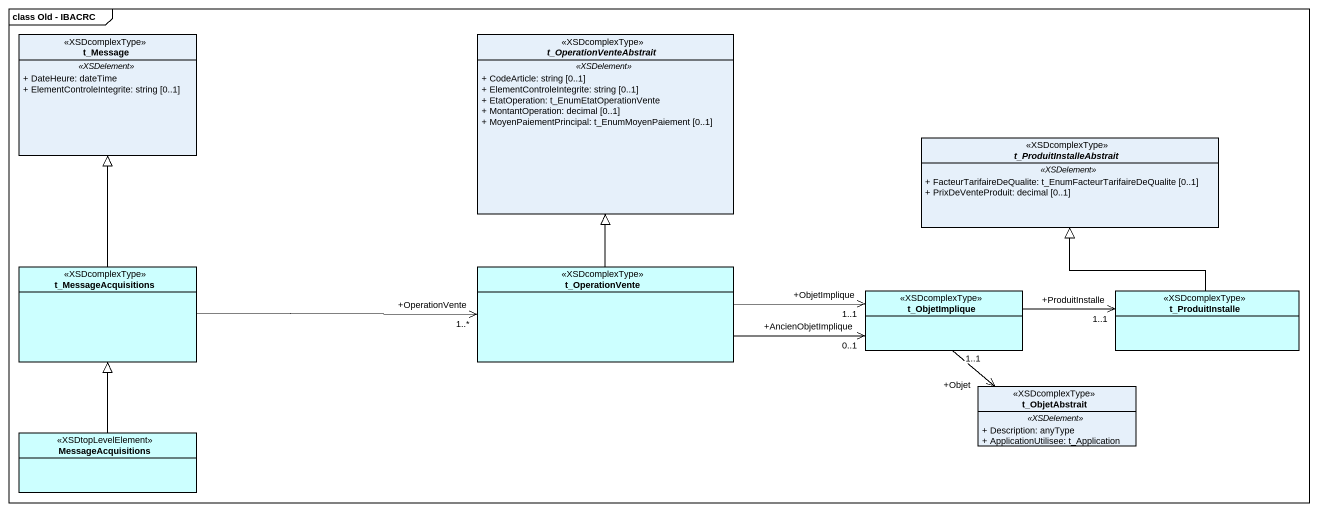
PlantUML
@startuml
mainframe class Old - IBACRC
hide circle
hide empty members
skinparam classAttributeIconSize 0
class t_Message <<XSDcomplexType>> {
  .. <<XSDelement>> ..
  + DateHeure: dateTime
  + ElementControleIntegrite: string [0..1]
}
abstract class t_OperationVenteAbstrait <<XSDcomplexType>> {
  .. <<XSDelement>> ..
  + CodeArticle: string [0..1]
  + ElementControleIntegrite: string [0..1]
  + EtatOperation: t_EnumEtatOperationVente
  + MontantOperation: decimal [0..1]
  + MoyenPaiementPrincipal: t_EnumMoyenPaiement [0..1]
}
abstract class t_ProduitInstalleAbstrait <<XSDcomplexType>> {
  .. <<XSDelement>> ..
  + FacteurTarifaireDeQualite: t_EnumFacteurTarifaireDeQualite [0..1]
  + PrixDeVenteProduit: decimal [0..1]
}
class t_MessageAcquisitions <<XSDcomplexType>> #CCFFFF
class t_OperationVente <<XSDcomplexType>> #CCFFFF
class t_ObjetImplique <<XSDcomplexType>> #CCFFFF
class t_ProduitInstalle <<XSDcomplexType>> #CCFFFF
class t_ObjetAbstrait <<XSDcomplexType>> {
  .. <<XSDelement>> ..
  + Description: anyType
  + ApplicationUtilisee: t_Application
}
class MessageAcquisitions <<XSDtopLevelElement>> #CCFFFF
t_MessageAcquisitions -up-|> t_Message
t_MessageAcquisitions -right-> "+OperationVente\n1..*" t_OperationVente
t_OperationVente -up-|> t_OperationVenteAbstrait
t_OperationVente -right-> "+AncienObjetImplique\n0..1" t_ObjetImplique
t_OperationVente -right-> "+ObjetImplique\n1..1" t_ObjetImplique
t_ObjetImplique -right-> "+ProduitInstalle\n1..1" t_ProduitInstalle
t_ObjetImplique --> "+Objet\n1..1" t_ObjetAbstrait
t_ProduitInstalle -up-|> t_ProduitInstalleAbstrait
MessageAcquisitions -up-|> t_MessageAcquisitions
@enduml
